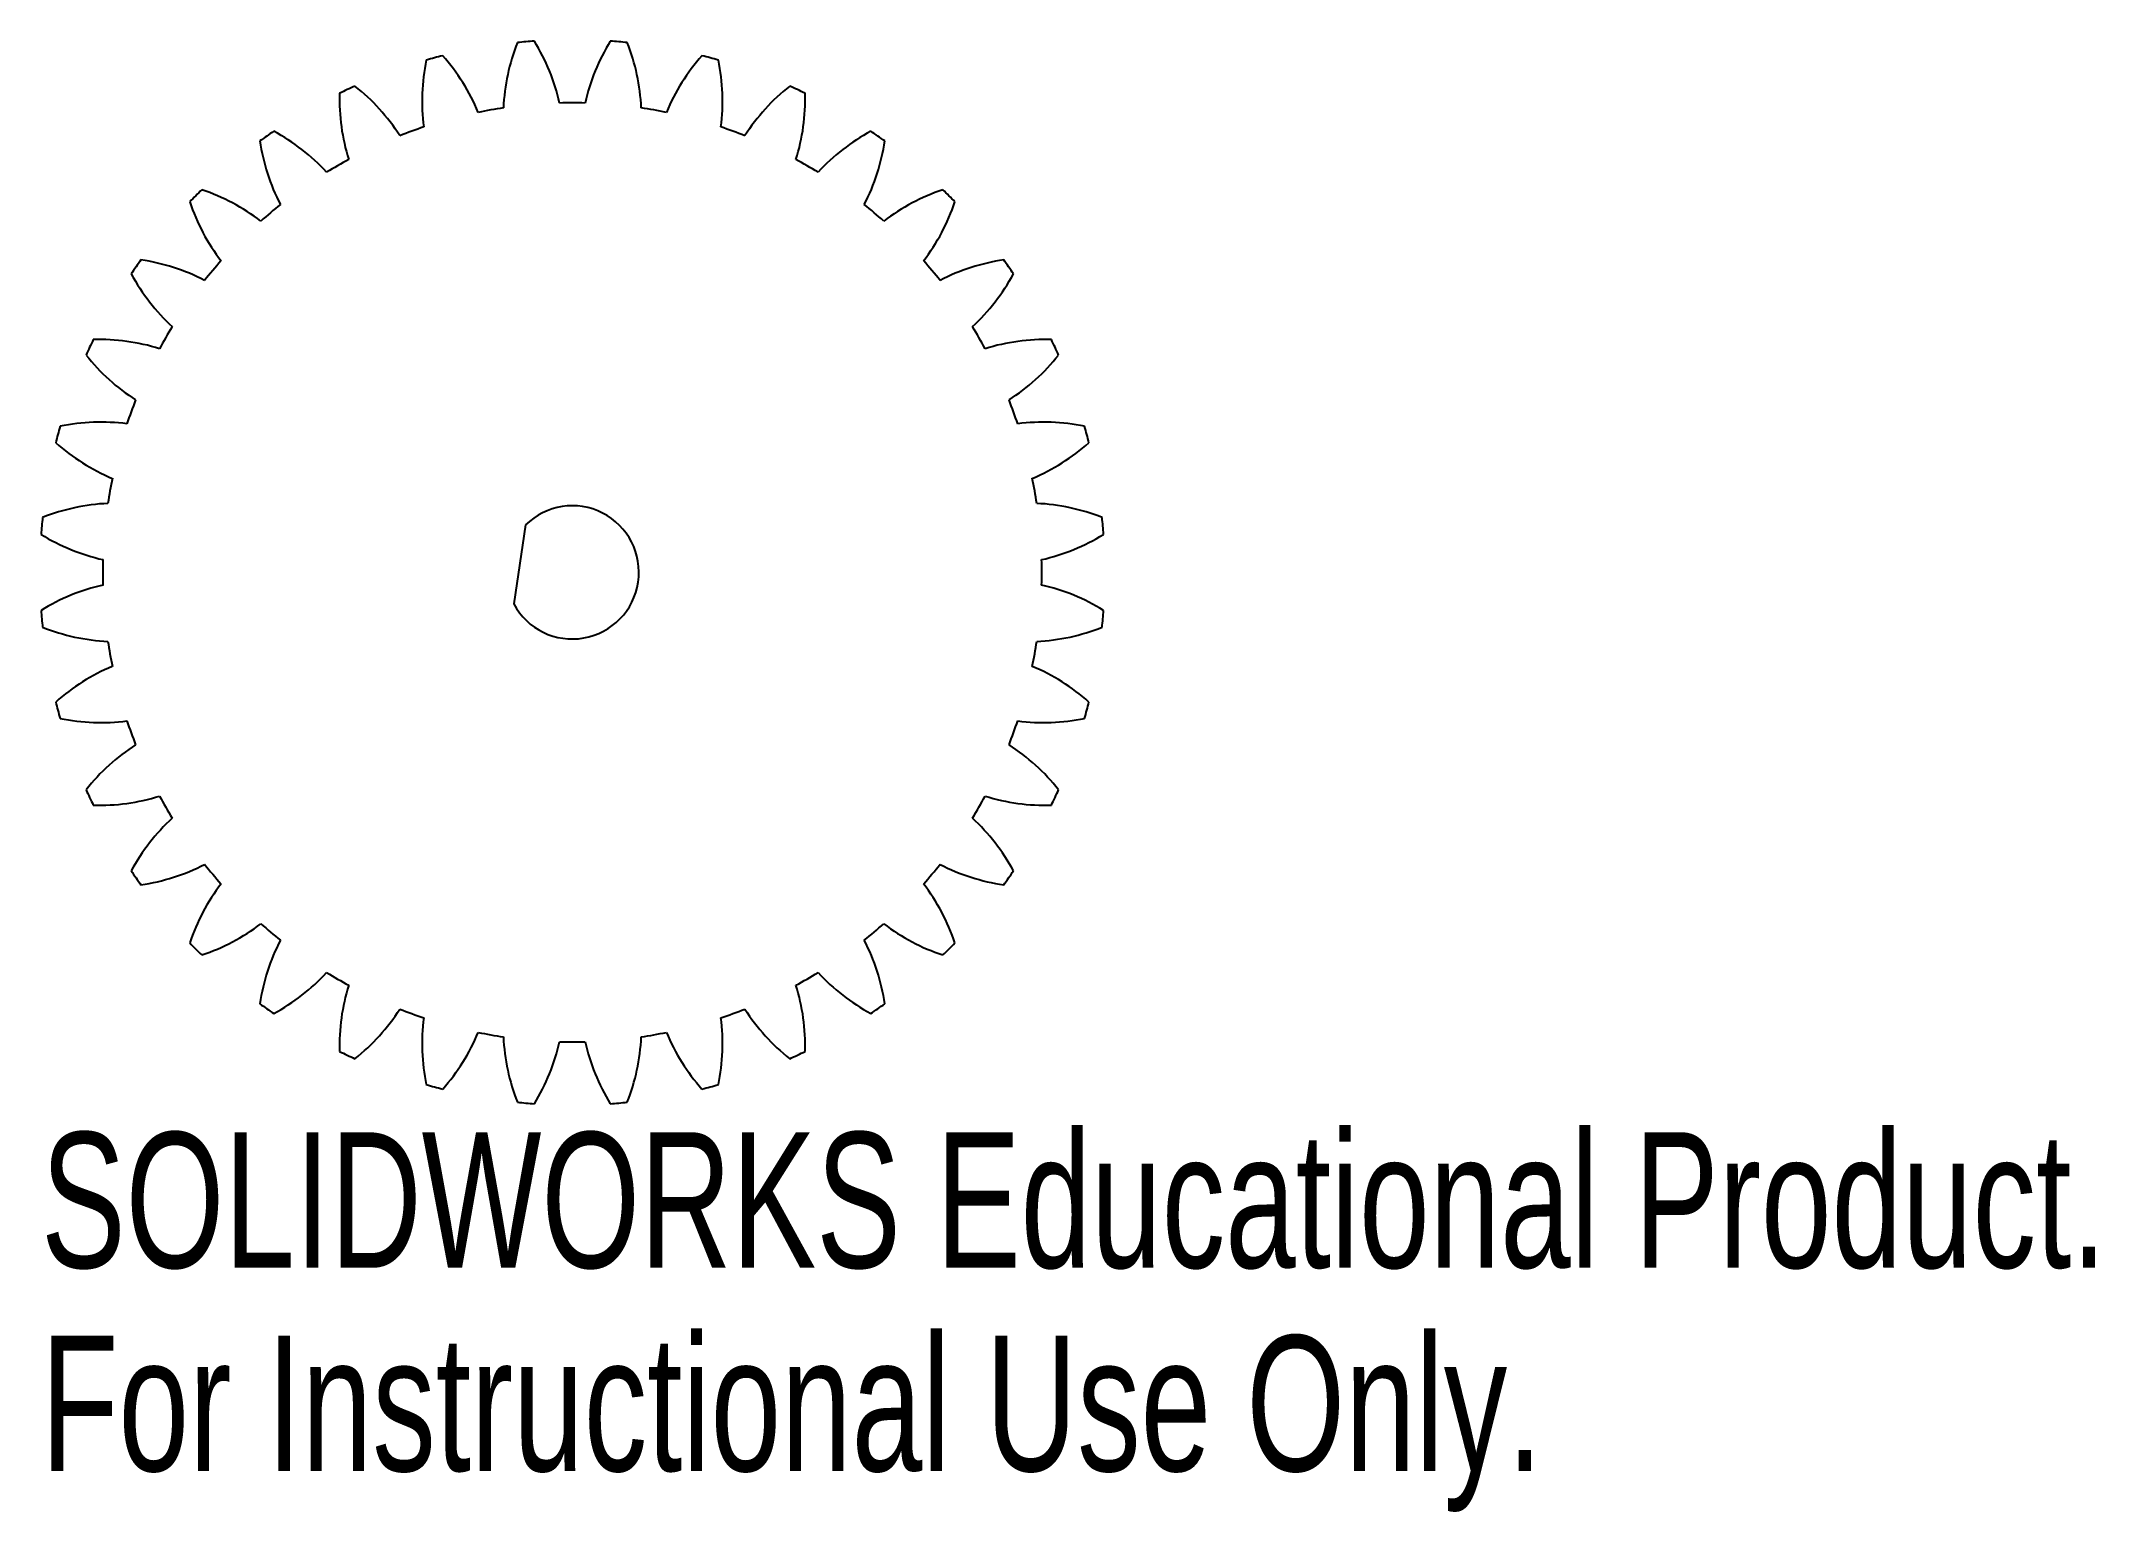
# Model space of a CAD drawing. Header units: millimetres. Extents: x -19 to 54.3, y -33.5 to 19.
import ezdxf

# ---------------------------------------------------------------- set-up
doc = ezdxf.new("R2010")
doc.units = ezdxf.units.MM
doc.styles.add('SLDTEXTSTYLE0', font='TXT', dxfattribs={"width": 0.7})

msp = doc.modelspace()

# ---------------------------------------------------------------- linework, layer by layer
at = {"color": 7, "linetype": 'Continuous', "lineweight": 25}
msp.add_line((-1.668, 1.691), (-2.09, -1.127), dxfattribs=at)
for centre, radius, start, end in [((0, 0), 19, 104.08592, 105.91408), ((-10.001, 13.641), 7.2, 22.6159, 41.68191), ((4.733, 16.239), 7.2, 158.31809, 177.3841), ((0, 0), 19, 94.08592, 95.91408), ((-7.481, 15.17), 7.2, 12.6159, 31.68191), ((7.481, 15.17), 7.2, 148.31809, 167.3841), ((0, 0), 19, 84.08592, 85.91408), ((-4.733, 16.239), 7.2, 2.6159, 21.68191), ((10.001, 13.641), 7.2, 138.31809, 157.3841), ((0, 0), 19, 74.08592, 75.91408), ((1.841, 16.814), 7.2, 168.31809, 187.3841), ((-1.841, 16.814), 7.2, 352.6159, 11.68191), ((-1.107, 16.878), 7.2, 178.31809, 197.3841), ((0, 0), 19, 114.08592, 115.91408), ((-12.218, 11.697), 7.2, 32.6159, 51.68191), ((12.218, 11.697), 7.2, 128.31809, 147.3841), ((0, 0), 19, 64.08592, 65.91408), ((1.107, 16.878), 7.2, 342.6159, 1.68191), ((0, 0), 16.749, 98.44447, 101.55553), ((0, 0), 16.749, 88.44447, 91.55553), ((0, 0), 16.749, 78.44447, 81.55553), ((0, 0), 19, 124.08592, 125.91408), ((-4.021, 16.43), 7.2, 188.31809, 207.3841), ((-14.064, 9.397), 7.2, 42.6159, 61.68191), ((0, 0), 16.749, 108.44447, 111.55553), ((0, 0), 16.749, 68.44447, 71.55553), ((14.064, 9.397), 7.2, 118.31809, 137.3841), ((4.021, 16.43), 7.2, 332.6159, 351.68191), ((0, 0), 19, 54.08592, 55.91408), ((0, 0), 16.749, 118.44447, 121.55553), ((0, 0), 16.749, 58.44447, 61.55553), ((0, 0), 19, 134.08592, 135.91408), ((-6.812, 15.482), 7.2, 198.31809, 217.3841), ((-15.482, 6.812), 7.2, 52.6159, 71.68191), ((15.482, 6.812), 7.2, 108.31809, 127.3841), ((6.812, 15.482), 7.2, 322.6159, 341.68191), ((0, 0), 19, 44.08592, 45.91408), ((0, 0), 16.749, 128.44447, 131.55553), ((0, 0), 16.749, 48.44447, 51.55553), ((0, 0), 19, 144.08592, 145.91408), ((-16.43, 4.021), 7.2, 62.6159, 81.68191), ((0, 0), 16.749, 138.44447, 141.55553), ((0, 0), 16.749, 38.44447, 41.55553), ((16.43, 4.021), 7.2, 98.31809, 117.3841), ((0, 0), 19, 34.08592, 35.91408), ((-9.397, 14.064), 7.2, 208.31809, 227.3841), ((9.397, 14.064), 7.2, 312.6159, 331.68191), ((0, 0), 19, 154.08592, 155.91408), ((-16.878, 1.107), 7.2, 72.6159, 91.68191), ((0, 0), 16.749, 148.44447, 151.55553), ((0, 0), 16.749, 28.44447, 31.55553), ((16.878, 1.107), 7.2, 88.31809, 107.3841), ((0, 0), 19, 24.08592, 25.91408), ((-11.697, 12.218), 7.2, 218.31809, 237.3841), ((11.697, 12.218), 7.2, 302.6159, 321.68191), ((0, 0), 16.749, 158.44447, 161.55553), ((0, 0), 16.749, 18.44447, 21.55553), ((0, 0), 19, 164.08592, 165.91408), ((-16.814, -1.841), 7.2, 82.6159, 101.68191), ((16.814, -1.841), 7.2, 78.31809, 97.3841), ((0, 0), 19, 14.08592, 15.91408), ((-13.641, 10.001), 7.2, 228.31809, 247.3841), ((13.641, 10.001), 7.2, 292.6159, 311.68191), ((0, 0), 16.749, 168.44447, 171.55553), ((0, 0), 16.749, 8.44447, 11.55553), ((-16.239, -4.733), 7.2, 92.6159, 111.68191), ((0, 0), 2.375, 208.33666, 134.59687), ((16.239, -4.733), 7.2, 68.31809, 87.3841), ((0, 0), 19, 174.08592, 175.91408), ((0, 0), 19, 4.08592, 5.91408), ((-15.17, 7.481), 7.2, 238.31809, 257.3841), ((15.17, 7.481), 7.2, 282.6159, 301.68191), ((0, 0), 16.749, 178.44447, 181.55553), ((0, 0), 16.749, 358.44447, 1.55553), ((-15.17, -7.481), 7.2, 102.6159, 121.68191), ((15.17, -7.481), 7.2, 58.31809, 77.3841), ((0, 0), 19, 184.08592, 185.91408), ((0, 0), 19, 354.08592, 355.91408), ((-16.239, 4.733), 7.2, 248.31809, 267.3841), ((16.239, 4.733), 7.2, 272.6159, 291.68191), ((0, 0), 16.749, 188.44447, 191.55553), ((0, 0), 16.749, 348.44447, 351.55553), ((-13.641, -10.001), 7.2, 112.6159, 131.68191), ((13.641, -10.001), 7.2, 48.31809, 67.3841), ((0, 0), 19, 194.08592, 195.91408), ((0, 0), 19, 344.08592, 345.91408), ((-16.814, 1.841), 7.2, 258.31809, 277.3841), ((0, 0), 16.749, 198.44447, 201.55553), ((0, 0), 16.749, 338.44447, 341.55553), ((16.814, 1.841), 7.2, 262.6159, 281.68191), ((-11.697, -12.218), 7.2, 122.6159, 141.68191), ((11.697, -12.218), 7.2, 38.31809, 57.3841), ((0, 0), 19, 204.08592, 205.91408), ((-16.878, -1.107), 7.2, 268.31809, 287.3841), ((0, 0), 16.749, 208.44447, 211.55553), ((0, 0), 16.749, 328.44447, 331.55553), ((16.878, -1.107), 7.2, 252.6159, 271.68191), ((0, 0), 19, 334.08592, 335.91408), ((-9.397, -14.064), 7.2, 132.6159, 151.68191), ((9.397, -14.064), 7.2, 28.31809, 47.3841), ((0, 0), 19, 214.08592, 215.91408), ((-16.43, -4.021), 7.2, 278.31809, 297.3841), ((0, 0), 16.749, 218.44447, 221.55553), ((0, 0), 16.749, 318.44447, 321.55553), ((16.43, -4.021), 7.2, 242.6159, 261.68191), ((0, 0), 19, 324.08592, 325.91408), ((-6.812, -15.482), 7.2, 142.6159, 161.68191), ((6.812, -15.482), 7.2, 18.31809, 37.3841), ((-15.482, -6.812), 7.2, 288.31809, 307.3841), ((-4.021, -16.43), 7.2, 152.6159, 171.68191), ((0, 0), 16.749, 228.44447, 231.55553), ((0, 0), 16.749, 308.44447, 311.55553), ((4.021, -16.43), 7.2, 8.31809, 27.3841), ((15.482, -6.812), 7.2, 232.6159, 251.68191), ((0, 0), 19, 224.08592, 225.91408), ((0, 0), 19, 314.08592, 315.91408), ((-14.064, -9.397), 7.2, 298.31809, 317.3841), ((0, 0), 16.749, 238.44447, 241.55553), ((0, 0), 16.749, 298.44447, 301.55553), ((14.064, -9.397), 7.2, 222.6159, 241.68191), ((-1.107, -16.878), 7.2, 162.6159, 181.68191), ((1.107, -16.878), 7.2, 358.31809, 17.3841), ((0, 0), 19, 234.08592, 235.91408), ((-12.218, -11.697), 7.2, 308.31809, 327.3841), ((0, 0), 16.749, 248.44447, 251.55553), ((1.841, -16.814), 7.2, 172.6159, 191.68191), ((-1.841, -16.814), 7.2, 348.31809, 7.3841), ((0, 0), 16.749, 288.44447, 291.55553), ((12.218, -11.697), 7.2, 212.6159, 231.68191), ((0, 0), 19, 304.08592, 305.91408), ((-10.001, -13.641), 7.2, 318.31809, 337.3841), ((0, 0), 16.749, 258.44447, 261.55553), ((4.733, -16.239), 7.2, 182.6159, 201.68191), ((-7.481, -15.17), 7.2, 328.31809, 347.3841), ((0, 0), 16.749, 268.44447, 271.55553), ((7.481, -15.17), 7.2, 192.6159, 211.68191), ((-4.733, -16.239), 7.2, 338.31809, 357.3841), ((0, 0), 16.749, 278.44447, 281.55553), ((10.001, -13.641), 7.2, 202.6159, 221.68191), ((0, 0), 19, 244.08592, 245.91408), ((0, 0), 19, 294.08592, 295.91408), ((0, 0), 19, 254.08592, 255.91408), ((0, 0), 19, 284.08592, 285.91408), ((0, 0), 19, 264.08592, 265.91408), ((0, 0), 19, 274.08592, 275.91408)]:
    msp.add_arc(centre, radius, start, end, dxfattribs=at)

# ---------------------------------------------------------------- texts
at = {"color": 7, "linetype": 'Continuous', "char_height": 4.83362, "attachment_point": 1, "style": 'SLDTEXTSTYLE0'}
for s, insert in [('SOLIDWORKS Educational Product.', (-18.952, -19.971)), ('For Instructional Use Only.', (-18.952, -27.222))]:
    msp.add_mtext(s, dxfattribs=dict(at, insert=insert))

doc.saveas('drawing.dxf')
